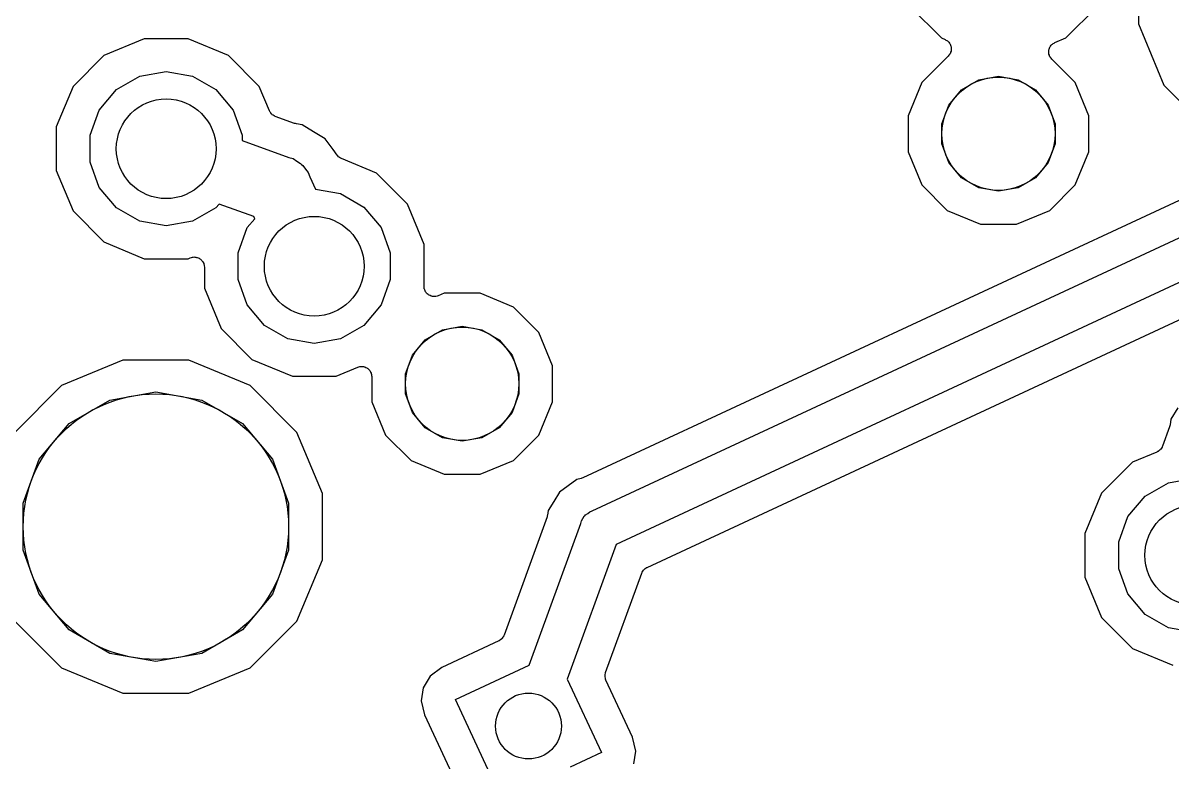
# Model space of a CAD drawing. Extents: x 24 to 196, y -189 to -31.
# Drawn here: x 40.75 to 58.02, y -164.07 to -152.97 of the extents above; entities that cross this region are included whole.
import ezdxf

# ---------------------------------------------------------------- set-up
doc = ezdxf.new("R2010")
doc.units = 0
doc.header["$MEASUREMENT"] = 0
doc.layers.add('BLACK', color=7, linetype='CONTINUOUS')

msp = doc.modelspace()

# ---------------------------------------------------------------- linework, layer by layer
at = {"layer": 'BLACK', "linetype": 'CONTINUOUS'}
for p, q in [((49.3067, -160.294), (88.3073, -142.156)), ((88.4479, -142.763), (49.6665, -160.799)), ((57.5132, -151.986), (57.5132, -152.981)), ((54.089, -152.727), (54.5534, -153.192)), ((56.4239, -153.192), (56.8883, -152.727)), ((57.5132, -152.981), (57.8941, -153.901)), ((42.5749, -153.205), (41.9681, -153.456)), ((43.2317, -153.205), (42.5749, -153.205)), ((43.8385, -153.456), (43.2317, -153.205)), ((54.5534, -153.192), (54.6078, -153.214)), ((54.6078, -153.214), (54.6219, -153.223)), ((54.6219, -153.223), (54.6369, -153.23)), ((54.6369, -153.23), (54.644, -153.237)), ((54.644, -153.237), (54.6525, -153.243)), ((54.6525, -153.243), (54.6626, -153.256)), ((54.6626, -153.256), (54.6744, -153.268)), ((54.6744, -153.268), (54.6786, -153.277)), ((54.6786, -153.277), (54.6847, -153.285)), ((54.6847, -153.285), (54.6897, -153.3)), ((54.6897, -153.3), (54.6967, -153.316)), ((54.6967, -153.316), (54.6976, -153.326)), ((54.6976, -153.326), (54.7006, -153.335)), ((54.7006, -153.335), (54.6999, -153.352)), ((56.1779, -153.346), (56.1829, -153.33)), ((56.1829, -153.33), (56.189, -153.322)), ((56.189, -153.322), (56.1932, -153.313)), ((56.1932, -153.313), (56.205, -153.301)), ((56.205, -153.301), (56.2151, -153.288)), ((56.2151, -153.288), (56.2236, -153.283)), ((56.2236, -153.283), (56.2306, -153.276)), ((56.2306, -153.276), (56.2457, -153.269)), ((56.2457, -153.269), (56.2597, -153.26)), ((56.2597, -153.26), (56.4239, -153.192)), ((41.9681, -153.456), (41.5037, -153.92)), ((44.303, -153.92), (43.8385, -153.456)), ((54.6573, -153.463), (54.2591, -153.861)), ((54.6668, -153.449), (54.6573, -153.463)), ((54.6781, -153.437), (54.6668, -153.449)), ((54.6819, -153.428), (54.6781, -153.437)), ((54.6876, -153.419), (54.6819, -153.428)), ((54.692, -153.403), (54.6876, -153.419)), ((54.6983, -153.388), (54.692, -153.403)), ((54.6988, -153.378), (54.6983, -153.388)), ((54.7013, -153.368), (54.6988, -153.378)), ((54.6999, -153.352), (54.7013, -153.368)), ((56.1662, -153.414), (56.1677, -153.397)), ((56.1688, -153.423), (56.1662, -153.414)), ((56.167, -153.381), (56.17, -153.371)), ((56.1677, -153.397), (56.167, -153.381)), ((56.1693, -153.433), (56.1688, -153.423)), ((56.1756, -153.449), (56.1693, -153.433)), ((56.17, -153.371), (56.1709, -153.361)), ((56.1709, -153.361), (56.1779, -153.346)), ((56.1799, -153.465), (56.1756, -153.449)), ((56.1857, -153.473), (56.1799, -153.465)), ((56.1895, -153.482), (56.1857, -153.473)), ((56.2008, -153.495), (56.1895, -153.482)), ((56.2103, -153.508), (56.2008, -153.495)), ((56.5631, -153.861), (56.2103, -153.508)), ((42.1573, -153.966), (42.5064, -153.765)), ((42.5064, -153.765), (42.9033, -153.695)), ((42.9033, -153.695), (43.3003, -153.765)), ((43.3003, -153.765), (43.6494, -153.966)), ((54.8557, -153.969), (55.1156, -153.819)), ((55.1156, -153.819), (55.4111, -153.767)), ((55.4111, -153.767), (55.7066, -153.819)), ((55.7066, -153.819), (55.9665, -153.969)), ((41.5037, -153.92), (41.2523, -154.527)), ((41.8982, -154.275), (42.1573, -153.966)), ((43.6494, -153.966), (43.9085, -154.275)), ((44.4549, -154.287), (44.303, -153.92)), ((54.2591, -153.861), (54.0522, -154.36)), ((54.6628, -154.199), (54.8557, -153.969)), ((55.9665, -153.969), (56.1593, -154.199)), ((56.77, -154.36), (56.5631, -153.861)), ((57.8941, -153.901), (58.5979, -154.605)), ((54.5602, -154.481), (54.6628, -154.199)), ((56.1593, -154.199), (56.262, -154.481)), ((41.7603, -154.654), (41.8982, -154.275)), ((43.9085, -154.275), (44.0463, -154.654)), ((44.4603, -154.296), (44.4549, -154.287)), ((44.4637, -154.305), (44.4603, -154.296)), ((44.4744, -154.318), (44.4637, -154.305)), ((44.4833, -154.332), (44.4744, -154.318)), ((44.4913, -154.338), (44.4833, -154.332)), ((44.4977, -154.345), (44.4913, -154.338)), ((44.5121, -154.354), (44.4977, -154.345)), ((44.5253, -154.364), (44.5121, -154.354)), ((44.5349, -154.367), (44.5253, -154.364)), ((44.5435, -154.372), (44.5349, -154.367)), ((44.8318, -154.477), (44.5435, -154.372)), ((54.0522, -154.36), (54.0522, -154.901)), ((56.77, -154.901), (56.77, -154.36)), ((41.2523, -154.527), (41.2523, -155.184)), ((44.8465, -154.479), (44.8318, -154.477)), ((44.8607, -154.484), (44.8465, -154.479)), ((44.947, -154.498), (44.8607, -154.484)), ((45.1191, -154.602), (44.947, -154.498)), ((54.5602, -154.781), (54.5602, -154.481)), ((56.262, -154.481), (56.262, -154.781)), ((41.7603, -155.057), (41.7603, -154.654)), ((44.0463, -154.654), (44.0463, -154.732)), ((45.1192, -154.602), (45.1191, -154.602)), ((45.2923, -154.707), (45.1192, -154.602)), ((45.1192, -154.602), (45.1192, -154.602)), ((45.4109, -154.869), (45.2923, -154.707)), ((44.0463, -154.732), (44.7452, -154.986)), ((45.411, -154.869), (45.4109, -154.869)), ((45.472, -154.953), (45.411, -154.869)), ((45.411, -154.869), (45.411, -154.869)), ((54.6628, -155.063), (54.5602, -154.781)), ((56.262, -154.781), (56.1593, -155.063)), ((41.8982, -155.436), (41.7603, -155.057)), ((44.7452, -154.986), (44.8104, -155.003)), ((44.8104, -155.003), (44.8655, -155.042)), ((44.8655, -155.042), (44.9238, -155.076)), ((45.4829, -154.963), (45.472, -154.953)), ((45.492, -154.975), (45.4829, -154.963)), ((45.5018, -154.981), (45.492, -154.975)), ((45.5103, -154.989), (45.5018, -154.981)), ((45.524, -154.995), (45.5103, -154.989)), ((45.5366, -155.003), (45.524, -154.995)), ((46.063, -155.221), (45.5366, -155.003)), ((54.0522, -154.901), (54.2591, -155.4)), ((54.8557, -155.293), (54.6628, -155.063)), ((56.1593, -155.063), (55.9665, -155.293)), ((56.5631, -155.4), (56.77, -154.901)), ((41.2523, -155.184), (41.5037, -155.791)), ((44.9238, -155.076), (44.9385, -155.093)), ((44.9385, -155.093), (44.9571, -155.106)), ((44.9571, -155.106), (44.9957, -155.161)), ((44.9957, -155.161), (45.039, -155.213)), ((45.039, -155.213), (45.062, -155.276)), ((46.5274, -155.686), (46.063, -155.221)), ((59.2026, -155.132), (49.1663, -159.799)), ((45.062, -155.276), (45.1495, -155.464)), ((54.2591, -155.4), (54.6413, -155.783)), ((55.1156, -155.443), (54.8557, -155.293)), ((55.9665, -155.293), (55.7066, -155.443)), ((56.1808, -155.783), (56.5631, -155.4)), ((42.1573, -155.745), (41.8982, -155.436)), ((45.1495, -155.464), (45.5247, -155.53)), ((45.5247, -155.53), (45.8738, -155.732)), ((55.4111, -155.495), (55.1156, -155.443)), ((55.7066, -155.443), (55.4111, -155.495)), ((42.5064, -155.946), (42.1573, -155.745)), ((43.6494, -155.745), (43.3003, -155.946)), ((43.6984, -155.686), (43.6494, -155.745)), ((44.2206, -155.876), (43.6984, -155.686)), ((45.8738, -155.732), (46.1329, -156.041)), ((46.7788, -156.292), (46.5274, -155.686)), ((41.5037, -155.791), (41.9681, -156.255)), ((44.1226, -156.041), (44.2349, -155.907)), ((44.2349, -155.907), (44.2206, -155.876)), ((54.6413, -155.783), (55.1408, -155.99)), ((55.6814, -155.99), (56.1808, -155.783)), ((42.9033, -156.016), (42.5064, -155.946)), ((43.3003, -155.946), (42.9033, -156.016)), ((43.9848, -156.419), (44.1226, -156.041)), ((46.1329, -156.041), (46.2708, -156.419)), ((55.1408, -155.99), (55.6814, -155.99)), ((41.9681, -156.255), (42.5749, -156.507)), ((43.9848, -156.822), (43.9848, -156.419)), ((46.2708, -156.419), (46.2708, -156.822)), ((46.7788, -156.925), (46.7788, -156.292)), ((50.1291, -161.144), (60.316, -156.407)), ((42.5749, -156.507), (43.2317, -156.507)), ((43.2317, -156.507), (43.2661, -156.492)), ((43.2661, -156.492), (43.2823, -156.489)), ((43.2823, -156.489), (43.2979, -156.483)), ((43.2979, -156.483), (43.3079, -156.483)), ((43.3079, -156.483), (43.3177, -156.481)), ((43.3177, -156.481), (43.3342, -156.483)), ((43.3342, -156.483), (43.3508, -156.483)), ((43.3508, -156.483), (43.3603, -156.487)), ((43.3603, -156.487), (43.3702, -156.488)), ((43.3702, -156.488), (43.385, -156.495)), ((43.385, -156.495), (43.4006, -156.501)), ((43.4006, -156.501), (43.4083, -156.508)), ((43.4083, -156.508), (43.4172, -156.512)), ((43.4172, -156.512), (43.4284, -156.525)), ((43.4284, -156.525), (43.4411, -156.535)), ((43.4411, -156.535), (43.4461, -156.544)), ((43.4461, -156.544), (43.4529, -156.551)), ((43.4529, -156.551), (43.4593, -156.567)), ((43.4593, -156.567), (43.4676, -156.581)), ((43.4676, -156.581), (43.4693, -156.591)), ((43.4693, -156.591), (43.4732, -156.6)), ((43.4732, -156.6), (43.4739, -156.617)), ((43.4739, -156.617), (43.4768, -156.633)), ((43.4768, -156.633), (43.4768, -156.949)), ((43.4768, -156.949), (43.7281, -157.556)), ((44.1226, -157.201), (43.9848, -156.822)), ((46.2708, -156.822), (46.1329, -157.201)), ((46.7817, -156.941), (46.7788, -156.925)), ((46.7824, -156.958), (46.7817, -156.941)), ((46.7862, -156.967), (46.7824, -156.958)), ((46.788, -156.977), (46.7862, -156.967)), ((46.7963, -156.991), (46.788, -156.977)), ((46.8026, -157.007), (46.7963, -156.991)), ((46.8094, -157.014), (46.8026, -157.007)), ((46.8144, -157.023), (46.8094, -157.014)), ((46.8272, -157.033), (46.8144, -157.023)), ((46.8384, -157.046), (46.8272, -157.033)), ((46.8473, -157.05), (46.8384, -157.046)), ((46.855, -157.057), (46.8473, -157.05)), ((46.8706, -157.062), (46.855, -157.057)), ((46.8854, -157.07), (46.8706, -157.062)), ((46.8953, -157.071), (46.8854, -157.07)), ((46.9047, -157.075), (46.8953, -157.071)), ((46.9213, -157.075), (46.9047, -157.075)), ((46.9378, -157.077), (46.9213, -157.075)), ((46.9476, -157.075), (46.9378, -157.077)), ((46.9576, -157.075), (46.9476, -157.075)), ((46.9733, -157.069), (46.9576, -157.075)), ((46.9895, -157.066), (46.9733, -157.069)), ((47.0819, -157.027), (46.9895, -157.066)), ((47.6225, -157.027), (47.0819, -157.027)), ((48.122, -157.234), (47.6225, -157.027)), ((44.3817, -157.51), (44.1226, -157.201)), ((46.1329, -157.201), (45.8738, -157.51)), ((48.5043, -157.616), (48.122, -157.234)), ((43.7281, -157.556), (44.1926, -158.021)), ((44.7308, -157.712), (44.3817, -157.51)), ((45.8738, -157.51), (45.5247, -157.712)), ((46.7969, -157.724), (47.0567, -157.574)), ((47.0567, -157.574), (47.3522, -157.522)), ((47.3522, -157.522), (47.6478, -157.574)), ((47.6478, -157.574), (47.9076, -157.724)), ((48.7111, -158.116), (48.5043, -157.616)), ((45.1278, -157.782), (44.7308, -157.712)), ((45.5247, -157.712), (45.1278, -157.782)), ((46.604, -157.954), (46.7969, -157.724)), ((47.9076, -157.724), (48.1005, -157.954)), ((46.5013, -158.236), (46.604, -157.954)), ((48.1005, -157.954), (48.2031, -158.236)), ((42.2505, -158.031), (41.331, -158.412)), ((43.2459, -158.031), (42.2505, -158.031)), ((44.1654, -158.412), (43.2459, -158.031)), ((44.1926, -158.021), (44.7994, -158.272)), ((45.4562, -158.272), (45.7826, -158.137)), ((45.7826, -158.137), (45.7989, -158.133)), ((45.7989, -158.133), (45.8145, -158.127)), ((45.8145, -158.127), (45.8245, -158.127)), ((45.8245, -158.127), (45.8343, -158.125)), ((45.8343, -158.125), (45.8508, -158.127)), ((45.8508, -158.127), (45.8674, -158.127)), ((45.8674, -158.127), (45.8768, -158.131)), ((45.8768, -158.131), (45.8868, -158.132)), ((45.8868, -158.132), (45.9015, -158.14)), ((45.9015, -158.14), (45.9171, -158.145)), ((45.9171, -158.145), (45.9248, -158.152)), ((45.9248, -158.152), (45.9337, -158.157)), ((45.9337, -158.157), (45.945, -158.169)), ((45.945, -158.169), (45.9577, -158.18)), ((48.7111, -158.656), (48.7111, -158.116)), ((44.7994, -158.272), (45.4562, -158.272)), ((45.9577, -158.18), (45.9627, -158.188)), ((45.9627, -158.188), (45.9695, -158.196)), ((45.9695, -158.196), (45.9758, -158.211)), ((45.9758, -158.211), (45.9842, -158.225)), ((45.9842, -158.225), (45.9859, -158.235)), ((45.9859, -158.235), (45.9897, -158.244)), ((45.9897, -158.244), (45.9905, -158.261)), ((45.9905, -158.261), (45.9933, -158.277)), ((45.9933, -158.277), (45.9933, -158.656)), ((46.5013, -158.536), (46.5013, -158.236)), ((48.2031, -158.236), (48.2031, -158.536)), ((41.331, -158.412), (40.6272, -159.116)), ((42.0557, -158.631), (42.7482, -158.508)), ((42.7482, -158.508), (43.4407, -158.631)), ((44.8692, -159.116), (44.1654, -158.412)), ((41.4468, -158.982), (42.0557, -158.631)), ((43.4407, -158.631), (44.0496, -158.982)), ((45.9933, -158.656), (46.2002, -159.156)), ((46.604, -158.818), (46.5013, -158.536)), ((48.2031, -158.536), (48.1005, -158.818)), ((48.5043, -159.156), (48.7111, -158.656)), ((46.7969, -159.048), (46.604, -158.818)), ((48.1005, -158.818), (47.9076, -159.048)), ((58.1076, -158.746), (58.003, -158.919)), ((40.9948, -159.521), (41.4468, -158.982)), ((44.0496, -158.982), (44.5016, -159.521)), ((57.9823, -159.034), (57.8774, -159.322)), ((57.9849, -159.019), (57.9823, -159.034)), ((57.9897, -159.005), (57.9849, -159.019)), ((58.003, -158.919), (57.9897, -159.005)), ((45.2501, -160.035), (44.8692, -159.116)), ((46.2002, -159.156), (46.5825, -159.538)), ((47.0567, -159.198), (46.7969, -159.048)), ((47.3522, -159.25), (47.0567, -159.198)), ((47.6478, -159.198), (47.3522, -159.25)), ((47.9076, -159.048), (47.6478, -159.198)), ((48.122, -159.538), (48.5043, -159.156)), ((57.8432, -159.374), (57.8371, -159.382)), ((57.8509, -159.368), (57.8432, -159.374)), ((57.8592, -159.353), (57.8509, -159.368)), ((57.8693, -159.34), (57.8592, -159.353)), ((57.8723, -159.331), (57.8693, -159.34)), ((57.8774, -159.322), (57.8723, -159.331)), ((40.7543, -160.182), (40.9948, -159.521)), ((44.5016, -159.521), (44.7421, -160.182)), ((46.5825, -159.538), (47.0819, -159.745)), ((47.6225, -159.745), (48.122, -159.538)), ((57.7925, -159.411), (57.4258, -159.563)), ((57.8009, -159.405), (57.7925, -159.411)), ((57.8104, -159.402), (57.8009, -159.405)), ((57.8231, -159.391), (57.8104, -159.402)), ((57.8371, -159.382), (57.8231, -159.391)), ((57.4258, -159.563), (56.9613, -160.027)), ((47.0819, -159.745), (47.6225, -159.745)), ((49.0731, -159.825), (48.9426, -159.921)), ((49.1383, -159.809), (49.0731, -159.825)), ((49.1519, -159.803), (49.1383, -159.809)), ((49.1663, -159.799), (49.1519, -159.803)), ((57.6149, -160.073), (57.964, -159.872)), ((57.964, -159.872), (58.2354, -159.824)), ((45.2501, -161.031), (45.2501, -160.035)), ((48.8126, -160.016), (48.7282, -160.155)), ((48.9425, -159.921), (48.8126, -160.016)), ((48.9426, -159.921), (48.9425, -159.921)), ((48.9425, -159.921), (48.9425, -159.921)), ((56.9613, -160.027), (56.71, -160.634)), ((40.7543, -160.885), (40.7543, -160.182)), ((44.7421, -160.182), (44.7421, -160.885)), ((48.7281, -160.155), (48.6449, -160.292)), ((48.7282, -160.155), (48.7281, -160.155)), ((48.7281, -160.155), (48.7281, -160.155)), ((57.3558, -160.382), (57.6149, -160.073)), ((48.6272, -160.387), (47.9805, -162.163)), ((48.6298, -160.372), (48.6272, -160.387)), ((48.6346, -160.358), (48.6298, -160.372)), ((48.6449, -160.292), (48.6346, -160.358)), ((49.1429, -160.445), (49.1661, -160.412)), ((49.1661, -160.412), (49.1862, -160.377)), ((49.1862, -160.377), (49.1968, -160.368)), ((49.1968, -160.368), (49.2047, -160.357)), ((49.2047, -160.357), (49.2377, -160.334)), ((49.2377, -160.334), (49.2686, -160.308)), ((49.2686, -160.308), (49.3067, -160.294)), ((57.218, -160.761), (57.3558, -160.382)), ((48.3581, -162.611), (49.1324, -160.484)), ((49.1324, -160.484), (49.1429, -160.445)), ((56.71, -160.634), (56.71, -161.291)), ((57.218, -161.164), (57.218, -160.761)), ((40.9948, -161.545), (40.7543, -160.885)), ((44.7421, -160.885), (44.5016, -161.545)), ((49.6665, -160.799), (48.9302, -162.822)), ((44.8692, -161.95), (45.2501, -161.031)), ((49.5074, -162.721), (50.0501, -161.23)), ((50.0501, -161.23), (50.0535, -161.225)), ((50.0535, -161.225), (50.0553, -161.218)), ((50.0553, -161.218), (50.0667, -161.202)), ((50.0667, -161.202), (50.0766, -161.185)), ((50.0766, -161.185), (50.0818, -161.18)), ((50.0818, -161.18), (50.0857, -161.175)), ((50.0857, -161.175), (50.102, -161.163)), ((50.102, -161.163), (50.1172, -161.151)), ((50.1172, -161.151), (50.1235, -161.148)), ((50.1235, -161.148), (50.1291, -161.144)), ((57.3558, -161.542), (57.218, -161.164)), ((56.71, -161.291), (56.9613, -161.897)), ((41.4468, -162.084), (40.9948, -161.545)), ((44.5016, -161.545), (44.0496, -162.084)), ((57.6149, -161.851), (57.3558, -161.542)), ((40.6272, -161.95), (41.331, -162.654)), ((44.1654, -162.654), (44.8692, -161.95)), ((56.9613, -161.897), (57.4258, -162.362)), ((57.964, -162.053), (57.6149, -161.851)), ((42.0557, -162.436), (41.4468, -162.084)), ((44.0496, -162.084), (43.4407, -162.436)), ((58.361, -162.123), (57.964, -162.053)), ((47.9017, -162.249), (47.0446, -162.649)), ((47.9072, -162.246), (47.9017, -162.249)), ((47.9135, -162.243), (47.9072, -162.246)), ((47.9288, -162.231), (47.9135, -162.243)), ((47.9451, -162.219), (47.9288, -162.231)), ((47.9489, -162.214), (47.9451, -162.219)), ((47.9541, -162.209), (47.9489, -162.214)), ((47.964, -162.192), (47.9541, -162.209)), ((47.9755, -162.176), (47.964, -162.192)), ((47.9772, -162.169), (47.9755, -162.176)), ((47.9805, -162.163), (47.9772, -162.169)), ((42.7482, -162.558), (42.0557, -162.436)), ((43.4407, -162.436), (42.7482, -162.558)), ((57.4258, -162.362), (58.0326, -162.613)), ((41.331, -162.654), (42.2505, -163.035)), ((43.2459, -163.035), (44.1654, -162.654)), ((47.0446, -162.649), (46.8692, -162.778)), ((47.2511, -163.128), (48.3581, -162.611)), ((46.8692, -162.778), (46.7644, -162.951)), ((48.9302, -162.822), (49.4452, -163.926)), ((49.4982, -162.774), (49.5017, -162.754)), ((49.4994, -162.78), (49.4982, -162.774)), ((49.4988, -162.787), (49.4994, -162.78)), ((49.5039, -162.806), (49.4988, -162.787)), ((49.5017, -162.754), (49.5034, -162.734)), ((49.5034, -162.734), (49.5062, -162.728)), ((49.5074, -162.826), (49.5039, -162.806)), ((49.5062, -162.728), (49.5074, -162.721)), ((49.5107, -162.831), (49.5074, -162.826)), ((49.5125, -162.838), (49.5107, -162.831)), ((46.7644, -162.951), (46.7336, -163.15)), ((49.9109, -163.692), (49.5125, -162.838)), ((42.2505, -163.035), (43.2459, -163.035)), ((46.7336, -163.15), (46.7853, -163.361)), ((47.9488, -164.624), (47.2511, -163.128)), ((46.7853, -163.361), (47.4704, -164.831)), ((49.9626, -163.904), (49.9109, -163.692)), ((49.4452, -163.926), (48.9736, -164.146)), ((49.9331, -164.096), (49.9626, -163.904))]:
    msp.add_line(p, q, dxfattribs=at)
at = {"layer": 'BLACK'}
for centre, radius in [((55.4111, -154.631), 0.8509), ((42.9033, -154.856), 0.7493), ((45.1278, -156.621), 0.7493), ((47.3522, -158.386), 0.8509), ((42.7482, -160.533), 1.9939), ((58.361, -160.962), 0.7493), ((48.3481, -163.527), 0.4953)]:
    msp.add_circle(centre, radius, dxfattribs=at)

doc.saveas('drawing.dxf')
